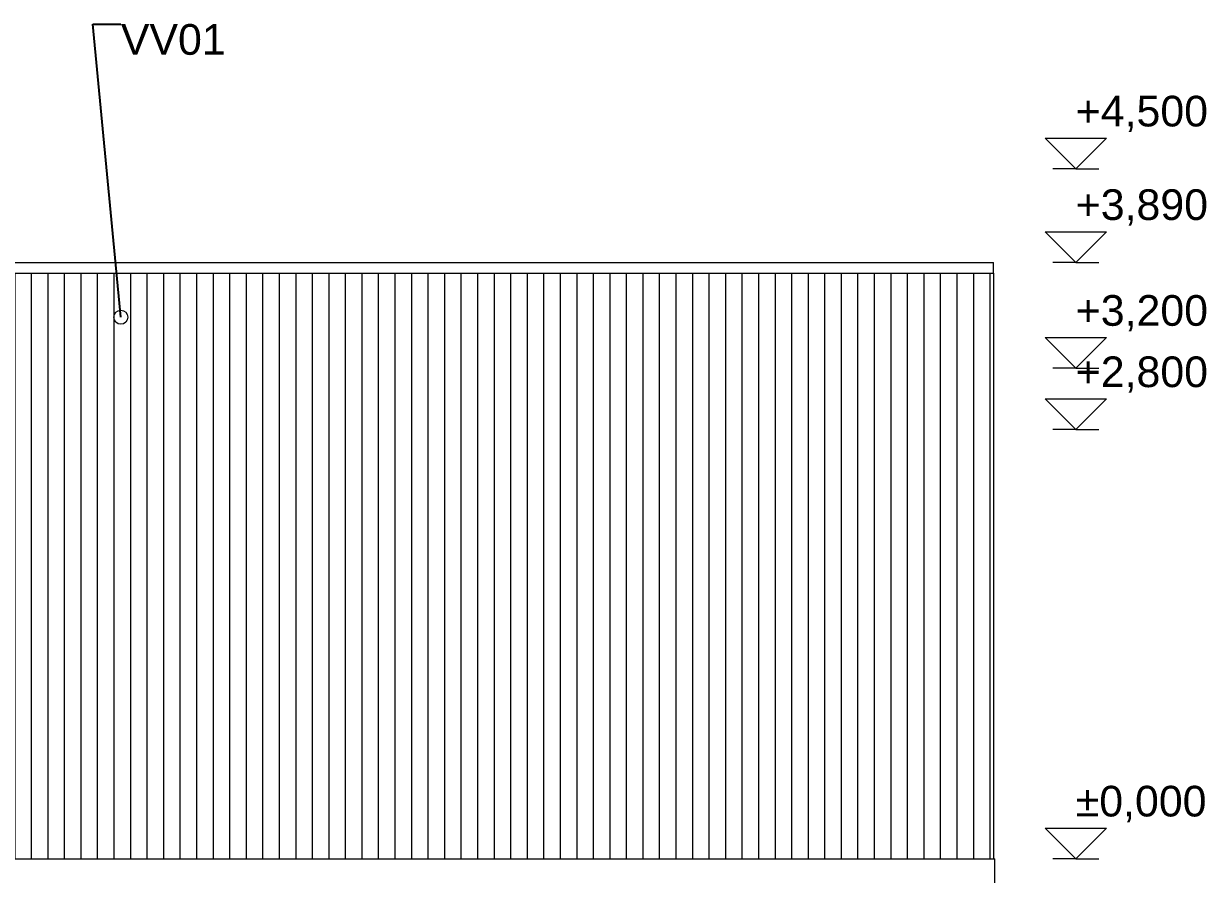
# Model space of a CAD drawing. Header units: millimetres. Extents: x -280990 to -136866, y -15139 to 7194.
# Drawn here: x -247907 to -240198, y -100 to 5448 of the extents above; entities that cross this region are included whole.
import ezdxf

# ---------------------------------------------------------------- set-up
doc = ezdxf.new("R2010")
doc.units = ezdxf.units.MM
doc.header["$MEASUREMENT"] = 0
for name, color, linetype, lineweight in [('Annotation - Label_Pen_No__1', 7, 'Continuous', 13), ('New_Dimensioning - General_Pen_No__1', 7, 'Continuous', 13), ('New_Shell - Roof_Pen_No__1', 7, 'Continuous', 13), ('New_Structural - Bearing_Pen_No__1', 7, 'Continuous', 13)]:
    doc.layers.add(name, color=color, linetype=linetype, lineweight=lineweight)
doc.layers.add('New_Structural - Bearing', color=7, linetype='Continuous')
doc.styles.add('GENERATED_STYLE_1', font='')
doc.styles.get('GENERATED_STYLE_1').set_extended_font_data('Arial')
doc.dimstyles.new('GENERATED_STYLE__2', dxfattribs={"dimtxt": 0.18, "dimasz": 182.4, "dimexe": 0.18, "dimexo": 0.0625, "dimgap": 0, "dimtad": 0, "dimtih": 1, "dimtoh": 1, "dimdec": 4, "dimzin": 0, "dimdsep": 46, "dimcen": 0.09, "dimadec": 0, "dimazin": 0, "dimtfac": 1, "dimtdec": 4, "dimtmove": 0, "dimatfit": 3, "dimldrblk": 'ARROWHEAD_1', "dimfxl": 0, "dimtolj": 1, "dimtzin": 0, "dimarcsym": 0})

# ---------------------------------------------------------------- blocks, each defined once
blk = doc.blocks.new('ARROWHEAD_1')
at = {"color": 0, "linetype": 'Continuous', "lineweight": 0}
blk.add_line((0, 0), (-1, 0), dxfattribs=at)
blk.add_circle((0, 0), 0.25, dxfattribs=at)

msp = doc.modelspace()

# ---------------------------------------------------------------- hatches: boundary and pattern name
at = {"layer": 'New_Structural - Bearing', "linetype": 'Continuous', "lineweight": 0, "true_color": 0x000000}
h = msp.add_hatch(dxfattribs=at)
h.set_pattern_fill('Plank_Floor_vert_0001', color=18, style=0, pattern_type=2)
h.set_pattern_definition([(90, (243323.82, 3e-12), (107.738358, 0), [])])
h.paths.add_polyline_path([(-251379.2395, 3200.0002), (-250705.0002, 3199.9999), (-250705.0002, 2800.0002), (-248011.4063, 2800.0002), (-248011.4063, 0.0001), (-241599.2173, 0.0001), (-241599.2173, 3820), (-251368.9532, 3820), (-251368.9532, 3469.9999), (-251379.2395, 3469.9999)])
h = msp.add_hatch(dxfattribs=at)
h.set_pattern_fill('Plank_Floor_vert_0001', color=18, style=0, pattern_type=2)
h.set_pattern_definition([(90, (243314.76, -7e-09), (107.738358, 0), [])])
h.paths.add_polyline_path([(-241599.2173, 3820), (-241599.2173, 0), (-241584.3323, 0), (-241584.3323, 3820)])

# ---------------------------------------------------------------- linework, layer by layer
at = {"layer": 'New_Dimensioning - General_Pen_No__1', "color": 7, "linetype": 'Continuous', "lineweight": 13}
for p, q in [((-241049.1173, 4500), (-241249.1173, 4700)), ((-241249.1173, 4700), (-240849.1173, 4700)), ((-240849.1173, 4700), (-241049.1173, 4500)), ((-241049.1173, 4500), (-241199.1173, 4500)), ((-241049.1173, 4500), (-240899.1173, 4500)), ((-241049.1173, 3890), (-241249.1173, 4090)), ((-241249.1173, 4090), (-240849.1173, 4090)), ((-240849.1173, 4090), (-241049.1173, 3890)), ((-241049.1173, 3890), (-241199.1173, 3890)), ((-241049.1173, 3890), (-240899.1173, 3890)), ((-241049.1173, 3200), (-241249.1173, 3400)), ((-241249.1173, 3400), (-240849.1173, 3400)), ((-240849.1173, 3400), (-241049.1173, 3200)), ((-241049.1173, 3200), (-241199.1173, 3200)), ((-241049.1173, 3200), (-240899.1173, 3200)), ((-241049.1173, 2800), (-241249.1173, 3000)), ((-241249.1173, 3000), (-240849.1173, 3000)), ((-240849.1173, 3000), (-241049.1173, 2800)), ((-241049.1173, 2800), (-241199.1173, 2800)), ((-241049.1173, 2800), (-240899.1173, 2800)), ((-241049.1173, 0), (-241249.1173, 200)), ((-241249.1173, 200), (-240849.1173, 200)), ((-240849.1173, 200), (-241049.1173, 0)), ((-241049.1173, 0), (-241199.1173, 0)), ((-241049.1173, 0), (-240899.1173, 0))]:
    msp.add_line(p, q, dxfattribs=at)
at = {"layer": 'New_Shell - Roof_Pen_No__1', "color": 7, "linetype": 'Continuous', "lineweight": 13}
for p, q in [((-251368.9532, 3890), (-241584.3324, 3890)), ((-241584.3324, 3820), (-241584.3324, 3890)), ((-241599.2173, 3820), (-241584.3324, 3820))]:
    msp.add_line(p, q, dxfattribs=at)
at = {"layer": 'New_Structural - Bearing_Pen_No__1', "color": 7, "linetype": 'Continuous', "lineweight": 13}
for p, q in [((-251368.9532, 3820), (-241599.2173, 3820)), ((-241584.3324, 3820), (-241584.3324, 0)), ((-250705.0002, 0), (-241580.8054, 0)), ((-241580.8054, 0), (-241577.2613, 0)), ((-241577.2613, -202.3539), (-241577.2613, 0))]:
    msp.add_line(p, q, dxfattribs=at)

# ---------------------------------------------------------------- texts
at = {"layer": 'Annotation - Label_Pen_No__1', "color": 7, "linetype": 'Continuous', "lineweight": 13, "insert": (-247273.1419, 5444.5453), "char_height": 200, "attachment_point": 1, "style": 'GENERATED_STYLE_1'}
msp.add_mtext('\\A1;{\\pql;\\fArial|b0|i0|c0|p34;VV01}', dxfattribs=at)
at = {"layer": 'New_Dimensioning - General_Pen_No__1', "color": 7, "lineweight": 13, "char_height": 200, "attachment_point": 7, "style": 'GENERATED_STYLE_1'}
for s, insert in [('\\A1;{\\pql;\\fArial|b0|i0|c0|p34;+4,500}', (-241049.1173, 4740)), ('\\A1;{\\pql;\\fArial|b0|i0|c0|p34;+3,890}', (-241049.1173, 4130)), ('\\A1;{\\pql;\\fArial|b0|i0|c0|p34;+3,200}', (-241049.1173, 3440)), ('\\A1;{\\pql;\\fArial|b0|i0|c0|p34;+2,800}', (-241049.1173, 3040)), ('\\A1;{\\pql;\\fArial|b0|i0|c0|p34;±0,000}', (-241049.1173, 240))]:
    msp.add_mtext(s, dxfattribs=dict(at, insert=insert))

# ---------------------------------------------------------------- leaders
at = {"layer": 'Annotation - Label_Pen_No__1', "color": 7, "linetype": 'Continuous', "lineweight": 13, "annotation_type": 0, "has_hookline": 1, "hookline_direction": 0, "text_width": 630.4}
msp.add_leader([(-247273.1419, 3532.6864), (-247455.5419, 5444.5453), (-247273.1419, 5444.5453)], dimstyle='GENERATED_STYLE__2', dxfattribs=at)

doc.saveas('drawing.dxf')
